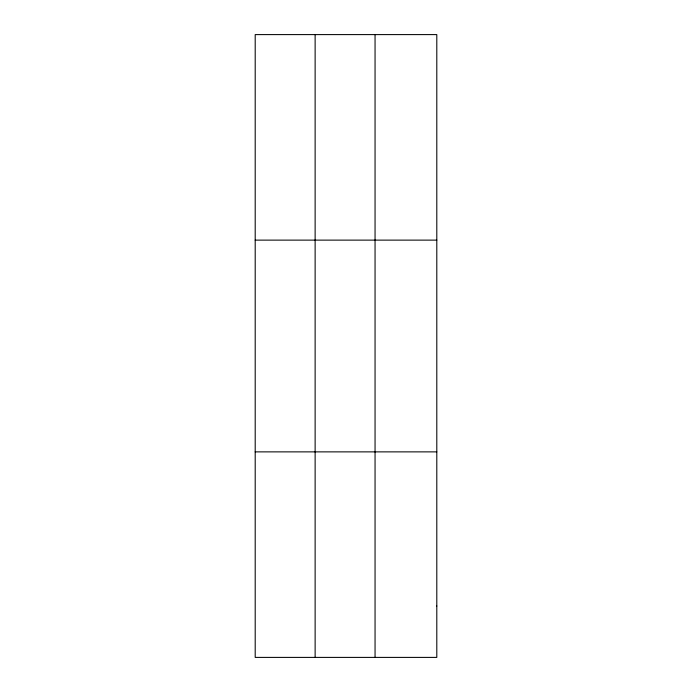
<?xml version="1.0" encoding="UTF-8"?>
<svg xmlns="http://www.w3.org/2000/svg" width="692" height="692" viewBox="0 0 692 692"><rect width="100%" height="100%" fill="white"/><g stroke="black" fill="none" stroke-linecap="round" stroke-linejoin="round"><path stroke-width="1.04" d="M315.128 34.6L315.128 657.4M375.055 34.6L375.055 657.4M255.201 240.124L436.799 240.124M255.201 451.876L436.799 451.876M436.799 606.019L436.799 657.4L255.201 657.4L255.201 34.6L436.799 34.6L436.799 606.019"/></g></svg>
